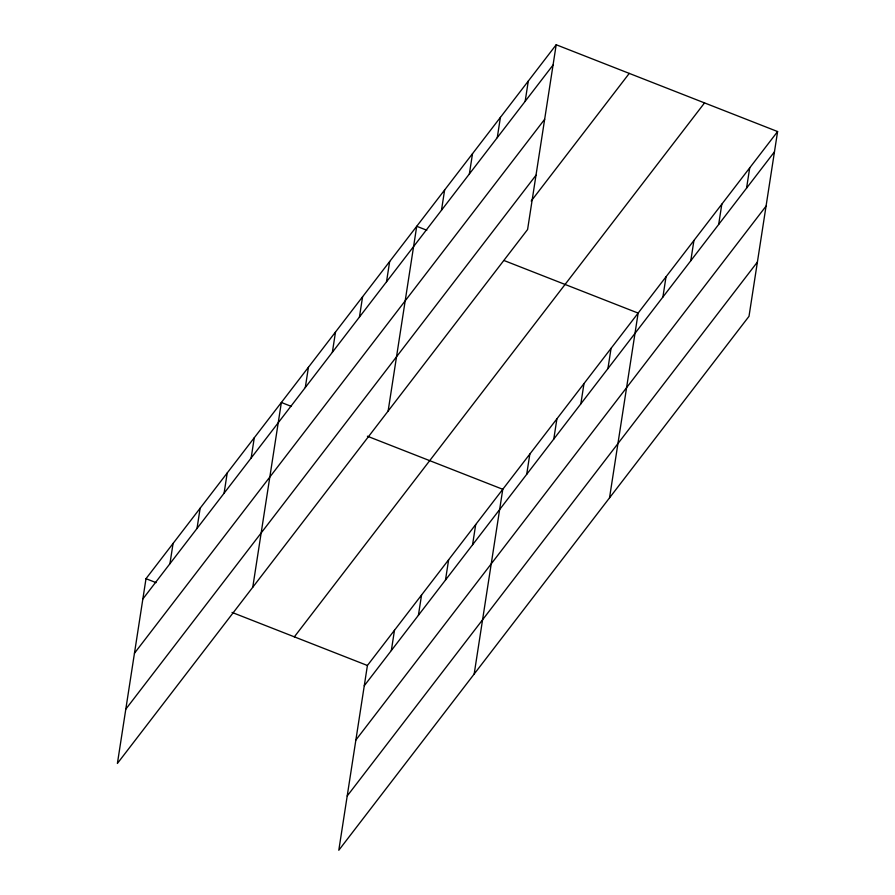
<?xml version="1.0" encoding="UTF-8"?>
<svg xmlns="http://www.w3.org/2000/svg" width="895" height="895" viewBox="0 0 895 895"><rect width="100%" height="100%" fill="white"/><g stroke="black" fill="none" stroke-linecap="round" stroke-linejoin="round"><path stroke-width="1.34" d="M556.198 44.75L145.997 578.685L117.402 763.446L527.591 229.512L556.198 44.75L777.598 131.554L749.003 316.315L338.802 850.25L367.409 665.488L777.598 131.554M169.938 563.716L173.071 543.444M197.012 528.475L200.144 508.203M224.086 493.234L227.218 472.963M251.148 457.994L254.292 437.722M252.759 587.243L281.366 402.481L291.446 406.442M305.296 387.513L308.439 367.241M332.369 352.272L335.513 332.011M359.443 317.043L362.587 296.771M386.517 281.802L389.661 261.53M388.128 411.04L416.723 226.29L426.803 230.239M441.481 210.247L444.625 189.975M391.339 650.52L394.482 630.259M469.372 173.943L472.515 153.672M418.412 615.29L421.556 595.018M497.273 137.64L500.406 117.368M445.486 580.049L448.63 559.778M525.164 101.325L528.296 81.053M472.56 544.809L475.704 524.537M474.171 674.047L502.777 489.296L367.409 436.223M526.707 474.328L529.84 454.056M553.781 439.087L556.914 418.815M580.855 403.846L583.987 383.575M607.929 368.606L611.061 348.334M609.529 497.855L638.135 313.093L504.064 260.534M662.893 297.062L666.025 276.79M690.783 260.758L693.927 240.486M718.674 224.444L721.817 204.172M746.564 188.14L749.708 167.868M142.864 598.956L553.054 65.022M134.463 653.238L544.652 119.303M125.803 709.164L535.993 175.23M531.205 201.028L629.263 73.401M294.343 636.848L704.533 102.914M364.265 685.76L774.466 151.826M355.863 740.042L766.064 206.107M347.215 795.968L757.405 262.034M145.997 578.685L156.077 582.634M232.04 612.415L367.409 665.488"/></g></svg>
